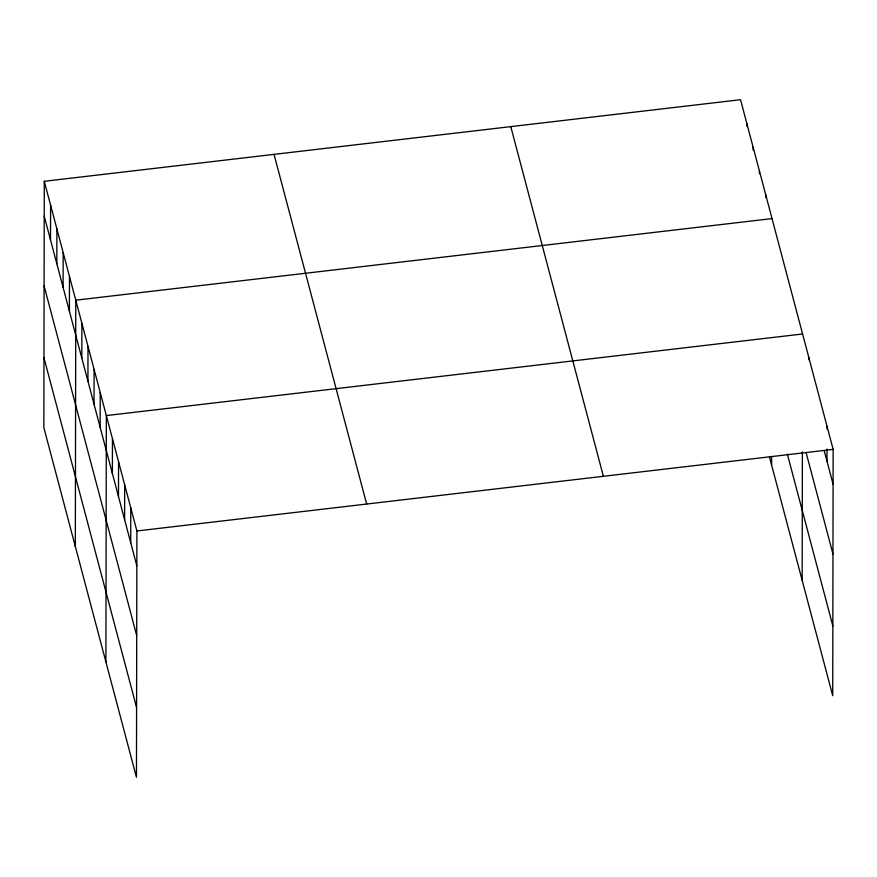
<?xml version="1.0" encoding="UTF-8"?>
<svg xmlns="http://www.w3.org/2000/svg" width="877" height="877" viewBox="0 0 877 877"><rect width="100%" height="100%" fill="white"/><g stroke="black" fill="none" stroke-linecap="round" stroke-linejoin="round"><path stroke-width="1.32" d="M44.278 181.298L43.85 427.625L136.461 777.296L136.9 530.969L44.278 181.298L740.539 99.704L833.15 449.375L832.722 695.702L769.491 456.994M50.515 239.936L50.581 205.075M56.819 263.714L56.873 228.853M63.111 287.492L63.177 252.631M69.415 311.269L69.469 276.408M75.334 546.514L75.773 300.186L772.023 218.592M81.824 358.123L81.879 323.262M87.93 381.199L87.996 346.338M94.047 404.275L94.102 369.425M100.153 427.362L100.219 392.501M105.898 661.905L106.336 415.577L802.587 333.984M112.388 473.514L112.442 438.653M118.494 496.59L118.559 461.74M124.611 519.677L124.666 484.817M130.717 542.753L130.783 507.893M746.831 126.156L746.831 123.482M753.124 149.934L753.135 147.259M759.427 173.712L759.427 171.037M765.72 197.489L765.731 194.815M771.596 464.92L771.607 456.709M802.159 580.311L802.378 451.94M808.693 359.745L808.704 357.06M826.978 461.159L827 449.09M827.033 428.985L827.033 426.299M136.9 530.969L833.15 449.375M824.259 450.899L833.084 484.236M806.138 452.729L832.964 554.023M787.338 454.111L832.843 625.926M510.776 126.628L603.387 476.31M274.041 154.363L366.663 504.045M44.223 216.148L136.834 565.829M44.102 285.935L136.713 635.617M43.971 357.838L136.582 707.52"/></g></svg>
